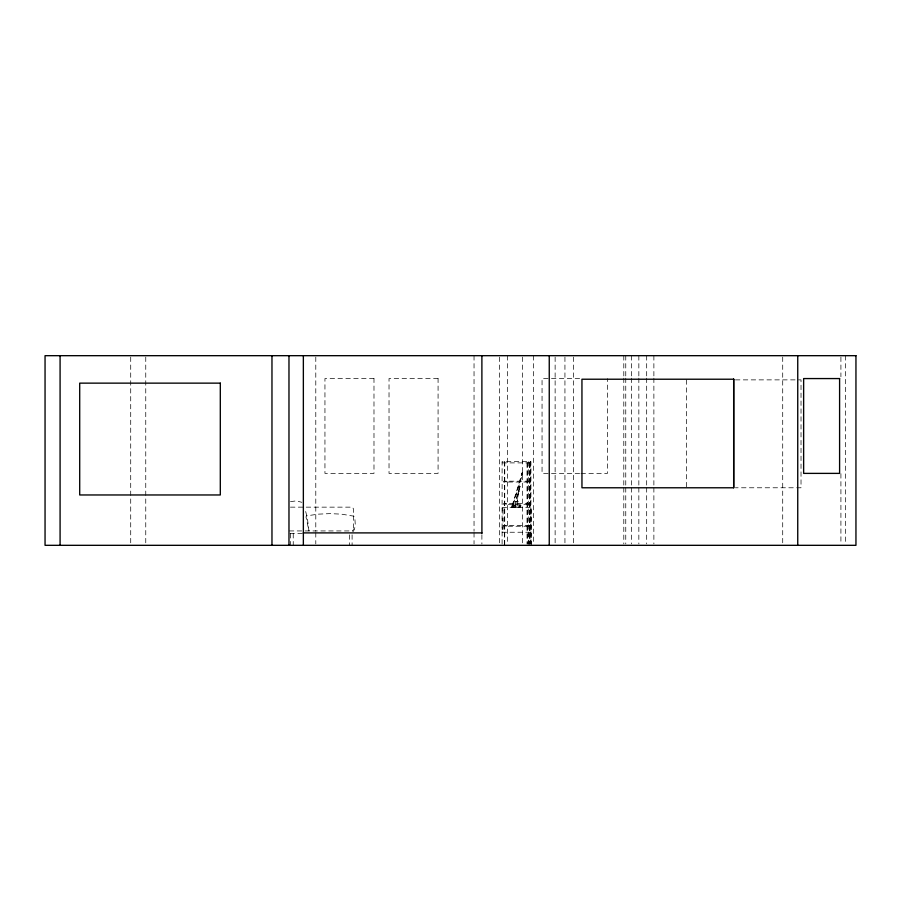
<?xml version="1.0" encoding="UTF-8"?>
<svg xmlns="http://www.w3.org/2000/svg" width="901" height="901" viewBox="0 0 901 901"><rect width="100%" height="100%" fill="white"/><g stroke="black" fill="none" stroke-linecap="round" stroke-linejoin="round"><path stroke-width="0.68" stroke-dasharray="4.5 3.38" d="M522.501 473.937L522.186 472.71L512.5 504.492C511.959 505.979 514.054 505.348 512.579 504.481M517.332 500.888L517.906 501.688L517.287 500.596A8.627 8.627 0 0 1 517.546 497.161L519.854 486.292L517.793 497.161A8.503 8.503 0 0 0 517.579 500.9M513.288 505.348L513.48 502.983L512.613 505.619L512.399 504.842L513.108 505.303L522.501 473.949M521.904 473.87L522.287 472.608L522.546 473.126M512.646 505.506L512.77 504.842M512.917 504.143L513.018 503.749M511.655 506.182L520.947 505.878L511.757 505.81M511.858 507.15L512.117 506.182L513.311 506.249L513.052 507.218L511.858 507.15L520.08 507.218L520.339 506.249M519.854 486.292L515.597 501.666L517.917 501.632M520.068 486.495L515.609 501.666M515.102 507.015L516.69 501.666M519.539 506.182L520.947 505.878M515.721 501.688L514.291 507.038M516.791 501.643C519.764 501.891 516.003 510.056 512.455 507.015M519.179 490.989L518.447 490.989M522.422 473.16L522.22 472.845M512.624 505.315L522.512 473.081M353.485 529.698L353.192 529.394M290.494 501.654L296.181 500.877L301.835 502.308M290.449 507.15L352.28 507.15L353.406 508.705L353.406 529.292L351.773 530.937M352.528 530.937L354.375 529.811L355.298 525.137L354.859 518.278L353.856 516.16L341.4 514.144L329.912 513.626L318.413 514.144L306.43 515.868L306.013 516.994L308.942 530.937L307.432 518.548L305.18 509.515M517.625 501.666L516.926 501.666M516.543 501.643L516.352 501.666M579.625 378.566L542.053 378.566L542.053 473.385L579.625 473.385M735.419 379.873L801.023 379.873L801.023 487.779L735.419 487.779M502.105 462.889L530.937 462.889M581.01 473.385L607.443 473.385L607.443 378.566M529.687 481.19L503.558 481.19L503.558 482.024L529.687 482.024M518.39 491.203L519.381 491.191M529.687 503.49L503.558 503.49L503.558 504.312L529.687 504.312M502.105 507.398L531.534 507.398L531.534 545.319M502.105 508.569L503.085 508.705M502.105 510.011L503.085 510.011M502.105 518.706L503.085 518.841M502.105 520.147L503.085 520.147M529.687 525.418L503.558 525.418L503.558 526.252L529.687 526.252M502.105 527.671L503.085 527.671M502.105 528.977L503.085 528.977M502.105 529.101L503.017 529.101L503.017 508.569M289.322 530.937L352.753 530.937L353.406 531.59M502.105 532.243L531.534 532.243M289.976 533.55L302.533 533.55M515.068 507.038L516.217 507.026M520.846 506.261L519.145 506.182L518.886 507.15L520.08 507.218M517.602 500.888L517.906 501.688M845.487 355.681L845.487 543.922M840.915 357.078L840.915 376.753M840.915 473.678L840.915 543.922M782.71 357.078L782.71 543.922M686.573 379.873L686.573 487.779M653.878 355.681L653.878 376.753M653.878 378.15L653.878 486.326M653.878 487.723L653.878 543.922M646.681 355.681L646.681 376.753M646.681 378.15L646.681 486.326M646.681 487.723L646.681 543.922M638.843 355.681L638.843 376.753M638.843 378.15L638.843 486.326M638.843 487.723L638.843 543.922M631.646 355.681L631.646 376.753M631.646 378.15L631.646 486.326M631.646 487.723L631.646 543.922M625.756 355.681L625.756 376.753M625.756 378.15L625.756 486.326M625.756 487.723L625.756 543.922M623.796 355.681L623.796 376.753M623.796 378.15L623.796 486.326M623.796 487.723L623.796 543.922M573.441 357.078L573.441 543.922M564.938 357.078L564.938 543.922M555.129 357.078L555.129 543.922M533.55 355.681L533.55 543.922M530.937 544.08L530.937 461.65L502.105 461.65L502.105 545.319M530.565 461.65L530.565 544.08M530.103 462.889L530.103 544.08M529.687 462.889L529.732 544.08M529.315 462.889L529.315 544.08M528.921 532.243L528.921 545.319M528.268 461.65L528.268 544.08M527.434 462.889L527.434 544.08M527.017 462.889L527.017 544.08M522.434 357.078L522.434 543.922M507.398 355.681L507.398 543.922M506.227 481.19L506.227 482.024M506.227 503.49L506.227 504.312M506.227 525.418L506.227 526.252M505.855 481.19L505.855 482.024M505.855 503.49L505.855 504.312M505.855 525.418L505.855 526.252M504.774 461.65L504.718 545.319M504.402 461.65L504.402 545.319M499.548 357.078L499.548 543.922M481.889 534.856L481.889 544.013M474.039 355.681L474.039 531.275M474.039 532.682L474.039 543.922M352.1 534.856L352.1 545.319M349.487 534.856L349.487 545.319M315.789 357.078L315.789 531.275M315.789 532.682L315.789 543.922M293.242 533.55L293.242 545.319M290.629 533.55L290.629 545.319M145.759 357.078L145.759 543.922M130.713 357.078L130.713 543.922M373.983 378.566L324.946 378.566L324.946 473.385L373.983 473.385L373.983 378.566M438.077 378.566L389.029 378.566L389.029 473.385L438.077 473.385L438.077 378.566M521.87 474.016L522.039 474.602L521.87 474.016"/><path stroke-width="1.35" d="M303.355 532.896L481.889 532.896M797.745 355.681L797.745 545.319M733.662 379.22L733.662 487.779M549.25 355.681L549.25 545.319M481.889 355.681L481.911 533.55M303.355 355.681L303.355 545.319M288.973 355.681L288.973 545.319M271.967 355.681L271.967 545.319M60.085 355.681L60.085 545.319M855.95 355.681L45.05 355.681L45.05 545.319L855.95 545.319L855.95 355.681M839.597 378.566L803.636 378.566L803.636 473.385L839.597 473.385L839.597 378.566M733.718 379.22L581.945 379.22L581.956 487.779L733.718 487.779L733.718 379.22M220.306 383.139L79.705 383.139L79.705 494.964L220.306 494.964L220.306 383.139"/></g></svg>
